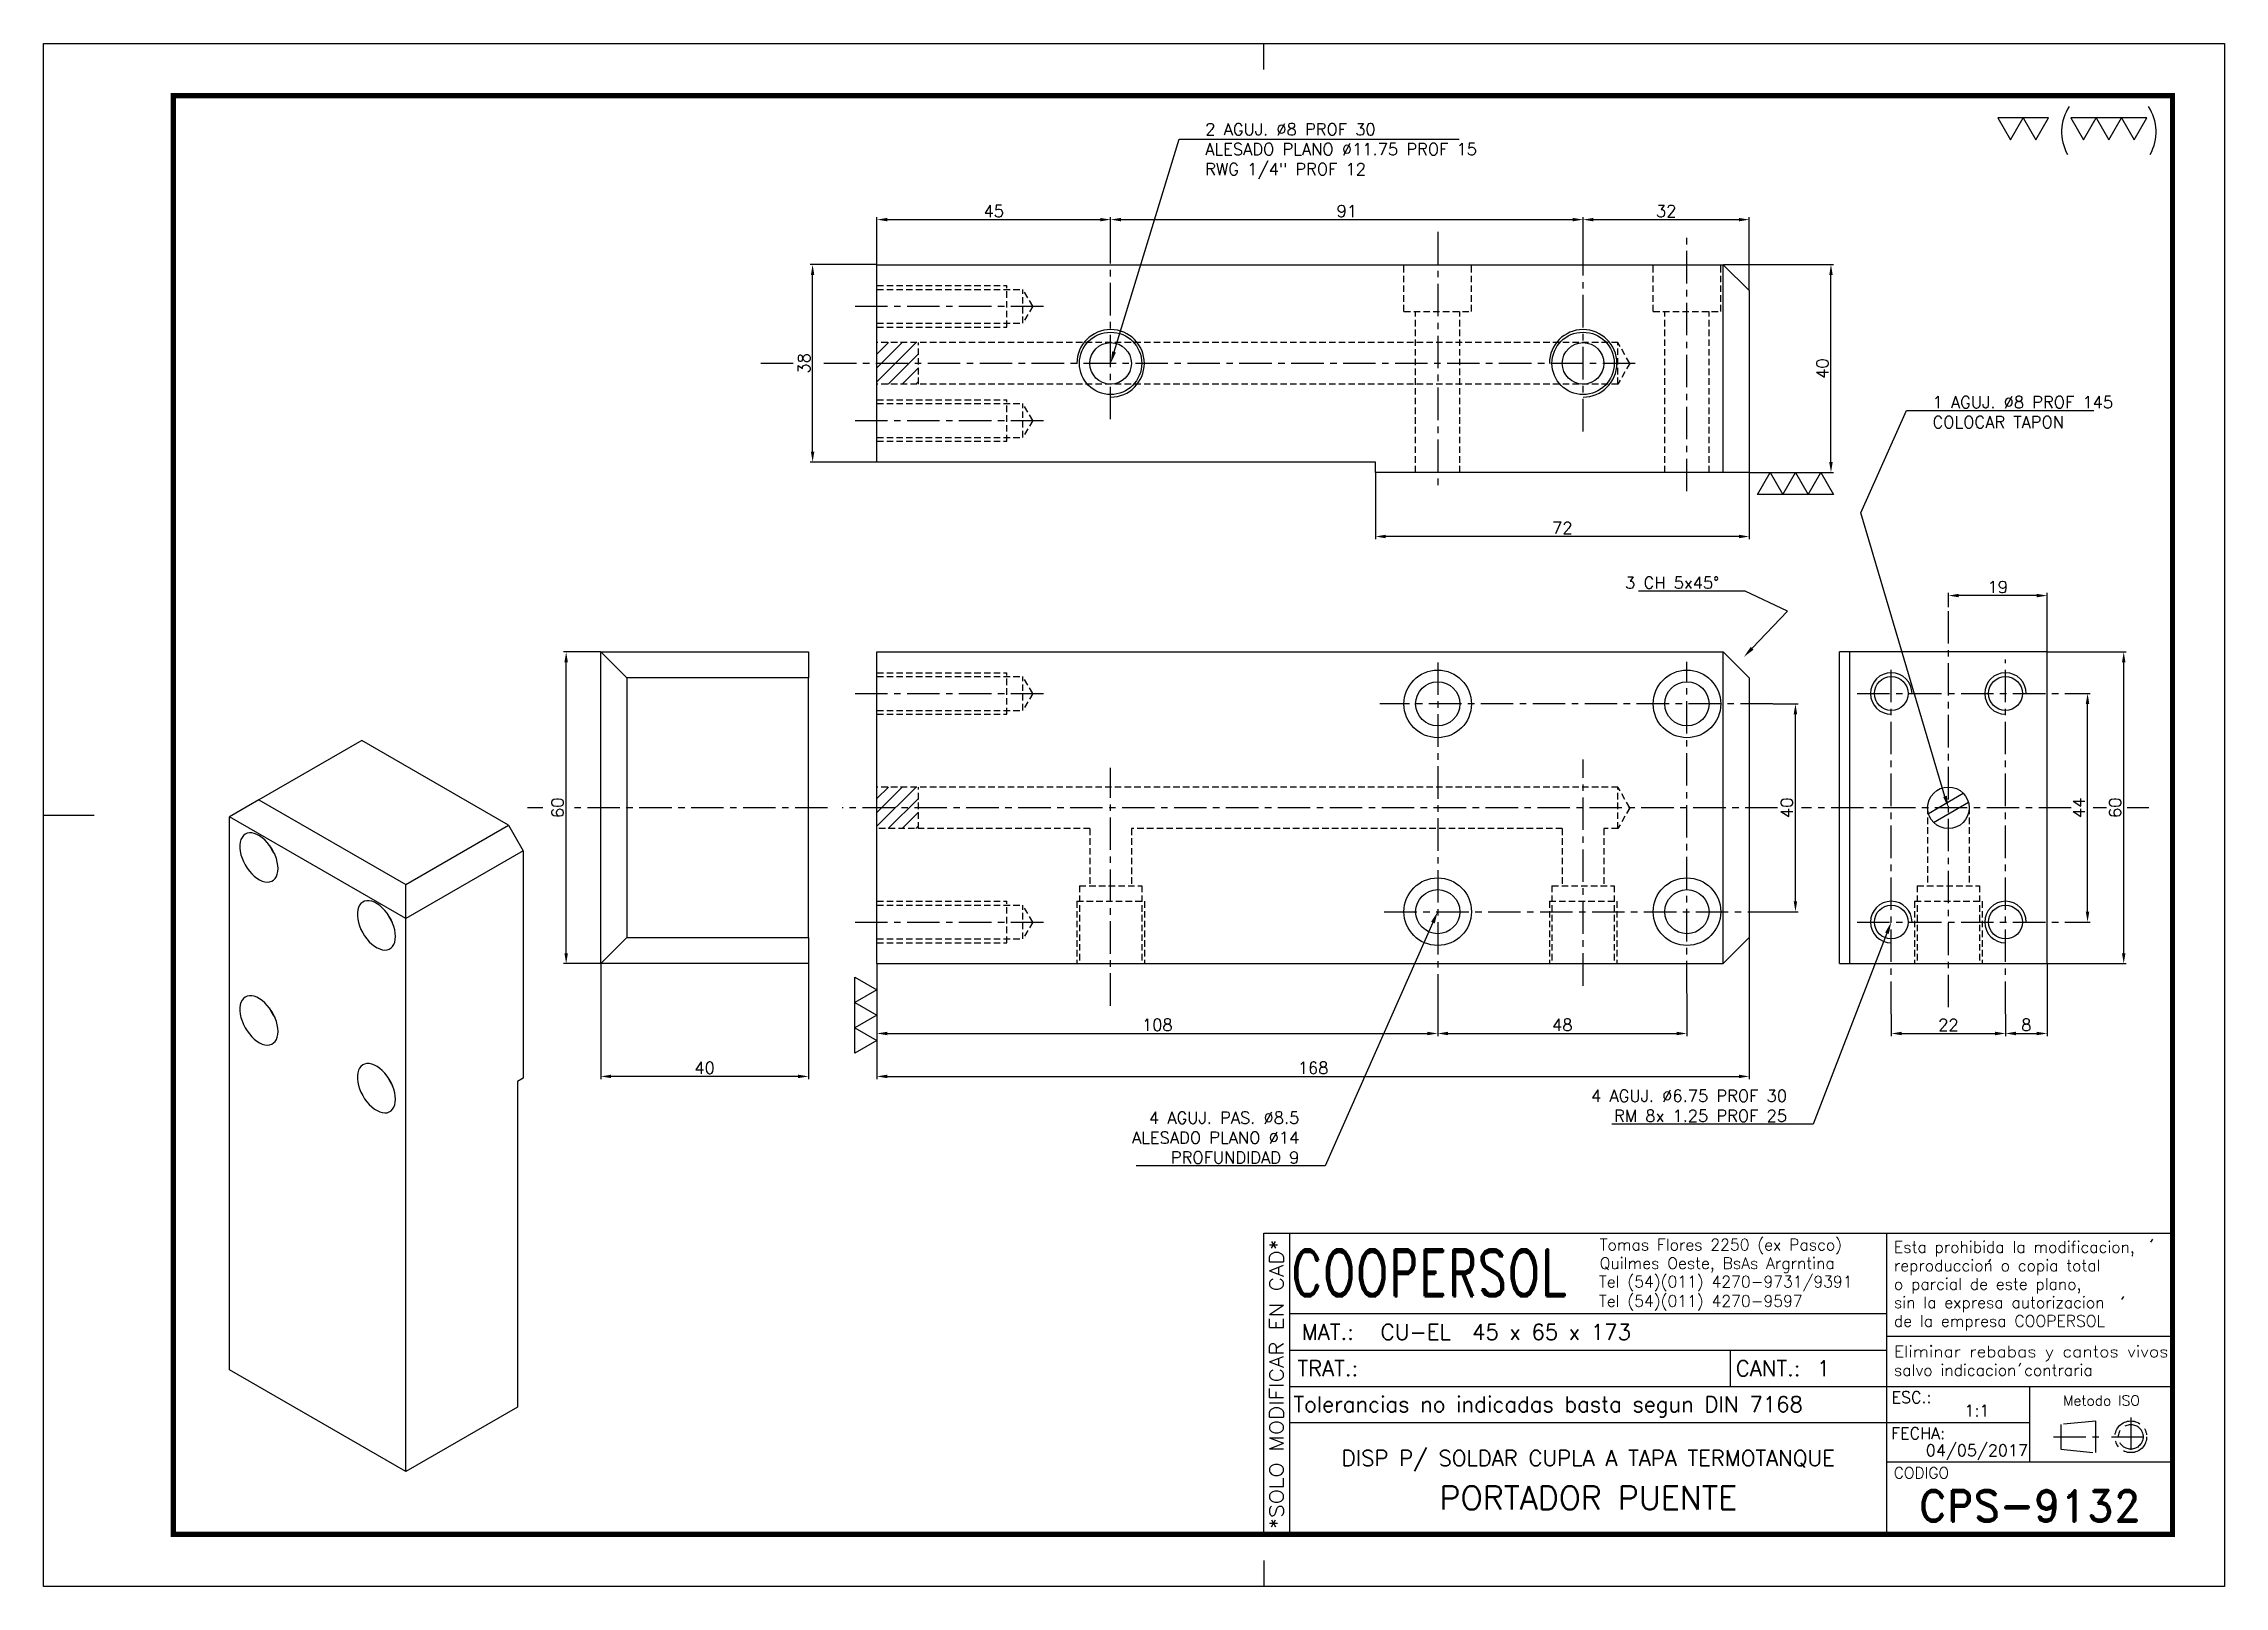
# Model space of a CAD drawing. Extents: x 0 to 420, y 0 to 297.
import ezdxf
from ezdxf import colors
from ezdxf.entities.mleader import LeaderData, LeaderLine
from ezdxf.enums import TextEntityAlignment as Align
from ezdxf.math import Vec2, Vec3

# ---------------------------------------------------------------- set-up
doc = ezdxf.new("R2010")
doc.units = 0
doc.header["$LTSCALE"] = 5
doc.header["$MEASUREMENT"] = 0
doc.linetypes.add('CENTER', pattern=[2, 1.25, -0.25, 0.25, -0.25])
doc.linetypes.add('HIDDEN', pattern=[0.375, 0.25, -0.125])
doc.layers.get('0').update_dxf_attribs({"linetype": 'CONTINUOUS'})
doc.layers.get('DEFPOINTS').update_dxf_attribs({"linetype": 'CONTINUOUS'})
for name, color, linetype in [('1', 1, 'CENTER'), ('CL', 1, 'CENTER'), ('CO', 3, 'CONTINUOUS'), ('FI', 1, 'CONTINUOUS'), ('OC', 1, 'HIDDEN'), ('RY', 5, 'CONTINUOUS')]:
    doc.layers.add(name, color=color, linetype=linetype)
doc.styles.add('ROMAND', font='ROMAND')
doc.styles.add('ROMANS', font='ROMANS.SHX')
doc.dimstyles.new('1', dxfattribs={"dimtxt": 2.3, "dimasz": 2, "dimexe": 0.5, "dimexo": 0.0625, "dimgap": 0.5, "dimtad": 1, "dimdec": 4, "dimdsep": 46, "dimtxsty": 'ROMANS', "dimcen": -2, "dimclrt": 7, "dimadec": 0, "dimazin": 0, "dimtfac": 0.869565, "dimtdec": 4, "dimtmove": 0, "dimatfit": 3, "dimfxl": 1, "dimtolj": 1, "dimarcsym": 0})

# ---------------------------------------------------------------- blocks, each defined once
blk = doc.blocks.new('A3G')
for p, q in [((235, 292), (235, 297)), ((0, 148.5), (9.75, 148.5)), ((235, 5), (235, 0))]:
    blk.add_line(p, q)
blk.add_lwpolyline([(0, 297), (420, 297), (420, 0), (0, 0)], close=True)
at = {"const_width": 1}
blk.add_lwpolyline([(25, 287), (410, 287), (410, 10), (25, 10)], close=True, dxfattribs=at)
blk = doc.blocks.new('COOPERSOLROT-02')
for p, q in [((0, 58), (175, 58)), ((0, 0), (0, 58)), ((5, 0), (5, 58)), ((120, 0), (120, 58)), ((175, 0), (175, 58)), ((5, 42.5), (120, 42.5)), ((120, 38.19), (175, 38.19)), ((5, 35.5), (120, 35.5)), ((89.89, 28.5), (89.89, 35.5)), ((5, 28.5), (175, 28.5)), ((147.5, 14), (147.5, 28.5)), ((147.5, 21.5), (5, 21.5)), ((120, 14), (175, 14)), ((0, 0), (175, 0))]:
    blk.add_line(p, q)
at = {"color": 1, "linetype": 'CENTER'}
blk.add_line((166.98, 22.51), (166.98, 15.06), dxfattribs=at)
for points in [[(152.09, 18.79), (161.93, 18.79)], [(163.26, 18.79), (170.71, 18.79)]]:
    blk.add_lwpolyline(points, dxfattribs=at)
at = {"layer": '1'}
for points in [[(170.85, 56.26), (171.21, 56.85)], [(139.66, 52.43), (140.02, 53.02)], [(165.28, 45.22), (165.64, 45.81)], [(145.46, 32.42), (145.82, 33.01)]]:
    blk.add_lwpolyline(points, dxfattribs=at)
blk.add_lwpolyline([(160.25, 18.79), (160.25, 21.83), (153.47, 21.16), (153.47, 16.41), (160.25, 15.74)], close=True, dxfattribs=at)
for radius in [3.05, 2.37]:
    blk.add_circle((166.98, 18.79), radius, dxfattribs=at)
at = {"style": 'ROMANS', "width": 0.996387}
blk.add_text('*SOLO MODIFICAR EN CAD*', height=2.7, rotation=90, dxfattribs=at).set_placement((3.77, 1.09), (3.77, 56.81), align=Align.FIT)
at = {"style": 'ROMAND', "width": 0.75}
blk.add_text('COOPERSOL', height=9, dxfattribs=at).set_placement((5.26, 45.85))
at = {"style": 'ROMANS'}
for s, p in [('MAT.:', (7.32, 37.47)), ('TRAT.:', (6.5, 30.47)), ('CANT.:', (90.89, 30.47)), ('Tolerancias no indicadas basta segun DIN 7168', (5.7, 23.56))]:
    blk.add_text(s, height=3, dxfattribs=at).set_placement(p)
for tag, height, style, p in [('CONJUNTO', 2.3, 'ROMANS', (62.5, 17.5)), ('SUBCONJUNTO', 3, 'ROMANS', (62.5, 11.5)), ('COD-PLA', 6, 'ROMAND', (147.5, 5.5)), ('DENOMINACION', 4.5, 'ROMANS', (62.5, 4.75))]:
    blk.add_attdef(tag, text='', height=height, dxfattribs=dict(style=style)).set_placement(p, align=Align.MIDDLE)
at = {"layer": '1', "style": 'ROMANS'}
for s, height, p in [('Tomas Flores 2250 (ex Pasco)', 2.2, (64.69, 54.68)), ('Esta prohibida la modificacion,', 2.2, (121.36, 54.23)), ('Quilmes Oeste, BsAs Argrntina', 2.2, (64.69, 51.12)), ('reproduccion o copia total', 2.2, (121.36, 50.67)), ('Tel (54)(011) 4270-9731/9391', 2.2, (64.55, 47.56)), ('Tel (54)(011) 4270-9597', 2.2, (64.55, 43.83)), ('o parcial de este plano,', 2.2, (121.36, 47.11)), ('sin la expresa autorizacion ', 2.2, (121.36, 43.55)), ('de la empresa COOPERSOL', 2.2, (121.36, 39.99)), ('salvo indicacion contraria', 2.2, (121.36, 30.54)), ('ESC.:', 2.25, (120.89, 25.29)), ('FECHA:', 2.25, (120.81, 18.36)), ('CODIGO', 2.16, (121.33, 10.78))]:
    blk.add_text(s, height=height, dxfattribs=at).set_placement(p)
at = {"layer": '1', "style": 'ROMANS', "width": 0.96139}
blk.add_text('Eliminar rebabas y cantos vivos', height=2.2, dxfattribs=at).set_placement((121.34, 34.1), (174.21, 34.1), align=Align.FIT)
at = {"layer": '1', "style": 'ROMANS'}
blk.add_text('Metodo ISO', height=1.948, dxfattribs=at).set_placement((161.34, 25.77), align=Align.MIDDLE)
for tag, p in [('MAT', (22.51, 37.47)), ('TRAT', (22.51, 30.47)), ('CANT', (106.49, 30.47))]:
    blk.add_attdef(tag, p, '', height=3, dxfattribs=at)
for tag, p in [('ESC', (137.33, 22.73)), ('FECHA', (137.33, 15.06))]:
    blk.add_attdef(tag, text='', height=2.25, dxfattribs=at).set_placement(p, align=Align.CENTER)
blk = doc.blocks.new('*D19')
at = {"layer": 'CO', "color": 0, "lineweight": -2}
for p, q in [((160.49, 119.82), (160.49, 105.94)), ((268.49, 111.92), (268.49, 105.94)), ((162.49, 106.44), (266.49, 106.44))]:
    blk.add_line(p, q, dxfattribs=at)
at = {"layer": 'CO', "color": 0}
for points in [[(162.49, 106.77), (162.49, 106.1), (160.49, 106.44)], [(266.49, 106.77), (266.49, 106.1), (268.49, 106.44)]]:
    blk.add_solid(points, dxfattribs=at)
at = {"layer": 'DEFPOINTS', "color": 0}
for p in [(160.49, 119.89), (268.49, 111.98), (268.49, 106.44)]:
    blk.add_point(p, dxfattribs=at)
at = {"layer": 'CO', "color": 7, "insert": (214.49, 108.09), "char_height": 2.3, "attachment_point": 5, "style": 'ROMANS'}
blk.add_mtext('\\A1;108', dxfattribs=at)
blk = doc.blocks.new('*D20')
at = {"layer": 'CO', "color": 0, "lineweight": -2}
for p, q in [((316.49, 114.11), (316.49, 105.94)), ((268.49, 111.92), (268.49, 105.94)), ((270.49, 106.44), (314.49, 106.44))]:
    blk.add_line(p, q, dxfattribs=at)
at = {"layer": 'CO', "color": 0}
for points in [[(270.49, 106.77), (270.49, 106.1), (268.49, 106.44)], [(314.49, 106.77), (314.49, 106.1), (316.49, 106.44)]]:
    blk.add_solid(points, dxfattribs=at)
at = {"layer": 'DEFPOINTS', "color": 0}
for p in [(316.49, 114.17), (268.49, 111.98), (316.49, 106.44)]:
    blk.add_point(p, dxfattribs=at)
at = {"layer": 'CO', "color": 7, "insert": (292.49, 108.09), "char_height": 2.3, "attachment_point": 5, "style": 'ROMANS'}
blk.add_mtext('\\A1;48', dxfattribs=at)
blk = doc.blocks.new('*D21')
at = {"layer": 'CO', "color": 0, "lineweight": -2}
for p, q in [((160.49, 254.51), (160.49, 263.62)), ((162.49, 263.12), (203.49, 263.12)), ((205.49, 256.92), (205.49, 263.62))]:
    blk.add_line(p, q, dxfattribs=at)
at = {"layer": 'CO', "color": 0}
for points in [[(162.49, 263.45), (162.49, 262.79), (160.49, 263.12)], [(203.49, 263.45), (203.49, 262.79), (205.49, 263.12)]]:
    blk.add_solid(points, dxfattribs=at)
at = {"layer": 'DEFPOINTS', "color": 0}
for p in [(205.49, 263.12), (205.49, 256.86), (160.49, 254.45)]:
    blk.add_point(p, dxfattribs=at)
at = {"layer": 'CO', "color": 7, "insert": (182.99, 264.77), "char_height": 2.3, "attachment_point": 5, "style": 'ROMANS'}
blk.add_mtext('\\A1;45', dxfattribs=at)
blk = doc.blocks.new('*D22')
at = {"layer": 'CO', "color": 0, "lineweight": -2}
for p, q in [((205.49, 256.92), (205.49, 263.62)), ((207.49, 263.12), (294.49, 263.12)), ((296.49, 257.43), (296.49, 263.62))]:
    blk.add_line(p, q, dxfattribs=at)
at = {"layer": 'CO', "color": 0}
for points in [[(207.49, 263.45), (207.49, 262.79), (205.49, 263.12)], [(294.49, 263.45), (294.49, 262.79), (296.49, 263.12)]]:
    blk.add_solid(points, dxfattribs=at)
at = {"layer": 'DEFPOINTS', "color": 0}
for p in [(296.49, 263.12), (205.49, 256.86), (296.49, 257.37)]:
    blk.add_point(p, dxfattribs=at)
at = {"layer": 'CO', "color": 7, "insert": (250.99, 264.77), "char_height": 2.3, "attachment_point": 5, "style": 'ROMANS'}
blk.add_mtext('\\A1;91', dxfattribs=at)
blk = doc.blocks.new('*D23')
at = {"layer": 'CO', "color": 0, "lineweight": -2}
for p, q in [((296.49, 257.43), (296.49, 263.62)), ((298.49, 263.12), (326.49, 263.12)), ((328.49, 249.51), (328.49, 263.62))]:
    blk.add_line(p, q, dxfattribs=at)
at = {"layer": 'CO', "color": 0}
for points in [[(298.49, 263.45), (298.49, 262.79), (296.49, 263.12)], [(326.49, 263.45), (326.49, 262.79), (328.49, 263.12)]]:
    blk.add_solid(points, dxfattribs=at)
at = {"layer": 'DEFPOINTS', "color": 0}
for p in [(328.49, 263.12), (296.49, 257.37), (328.49, 249.45)]:
    blk.add_point(p, dxfattribs=at)
at = {"layer": 'CO', "color": 7, "insert": (312.49, 264.77), "char_height": 2.3, "attachment_point": 5, "style": 'ROMANS'}
blk.add_mtext('\\A1;32', dxfattribs=at)
blk = doc.blocks.new('*D24')
at = {"layer": 'CO', "color": 0, "lineweight": -2}
for p, q in [((160.43, 254.45), (147.6, 254.45)), ((148.1, 218.45), (148.1, 252.45)), ((160.43, 216.45), (147.6, 216.45))]:
    blk.add_line(p, q, dxfattribs=at)
at = {"layer": 'CO', "color": 0}
for points in [[(147.77, 252.45), (148.43, 252.45), (148.1, 254.45)], [(147.77, 218.45), (148.43, 218.45), (148.1, 216.45)]]:
    blk.add_solid(points, dxfattribs=at)
at = {"layer": 'DEFPOINTS', "color": 0}
for p in [(148.1, 254.45), (160.49, 254.45), (160.49, 216.45)]:
    blk.add_point(p, dxfattribs=at)
at = {"layer": 'CO', "color": 7, "insert": (146.45, 235.45), "char_height": 2.3, "attachment_point": 5, "rotation": 90, "style": 'ROMANS'}
blk.add_mtext('\\A1;38', dxfattribs=at)
blk = doc.blocks.new('*D25')
at = {"layer": 'CO', "color": 0, "lineweight": -2}
for p, q in [((323.56, 254.45), (344.73, 254.45)), ((344.23, 216.45), (344.23, 252.45)), ((328.56, 214.45), (344.73, 214.45))]:
    blk.add_line(p, q, dxfattribs=at)
at = {"layer": 'CO', "color": 0}
for points in [[(343.9, 252.45), (344.57, 252.45), (344.23, 254.45)], [(343.9, 216.45), (344.57, 216.45), (344.23, 214.45)]]:
    blk.add_solid(points, dxfattribs=at)
at = {"layer": 'DEFPOINTS', "color": 0}
for p in [(323.49, 254.45), (344.23, 254.45), (328.49, 214.45)]:
    blk.add_point(p, dxfattribs=at)
at = {"layer": 'CO', "color": 7, "insert": (342.58, 234.45), "char_height": 2.3, "attachment_point": 5, "rotation": 90, "style": 'ROMANS'}
blk.add_mtext('\\A1;40', dxfattribs=at)
blk = doc.blocks.new('*D26')
at = {"layer": 'CO', "color": 0, "lineweight": -2}
for p, q in [((256.49, 214.38), (256.49, 201.61)), ((328.49, 214.38), (328.49, 201.61)), ((326.49, 202.11), (258.49, 202.11))]:
    blk.add_line(p, q, dxfattribs=at)
at = {"layer": 'CO', "color": 0}
for points in [[(258.49, 202.45), (258.49, 201.78), (256.49, 202.11)], [(326.49, 202.45), (326.49, 201.78), (328.49, 202.11)]]:
    blk.add_solid(points, dxfattribs=at)
at = {"layer": 'DEFPOINTS', "color": 0}
for p in [(256.49, 214.45), (328.49, 214.45), (256.49, 202.11)]:
    blk.add_point(p, dxfattribs=at)
at = {"layer": 'CO', "color": 7, "insert": (292.49, 203.76), "char_height": 2.3, "attachment_point": 5, "style": 'ROMANS'}
blk.add_mtext('\\A1;72', dxfattribs=at)
blk = doc.blocks.new('*D27')
at = {"layer": 'CO', "color": 0, "lineweight": -2}
for p, q in [((389.72, 171.89), (394.15, 171.89)), ((393.65, 129.89), (393.65, 169.89)), ((389.72, 127.89), (394.15, 127.89))]:
    blk.add_line(p, q, dxfattribs=at)
at = {"layer": 'CO', "color": 0}
for points in [[(393.31, 169.89), (393.98, 169.89), (393.65, 171.89)], [(393.31, 129.89), (393.98, 129.89), (393.65, 127.89)]]:
    blk.add_solid(points, dxfattribs=at)
at = {"layer": 'DEFPOINTS', "color": 0}
for p in [(389.66, 171.89), (393.65, 171.89), (389.66, 127.89)]:
    blk.add_point(p, dxfattribs=at)
at = {"layer": 'CO', "color": 7, "insert": (392, 149.89), "char_height": 2.3, "attachment_point": 5, "rotation": 90, "style": 'ROMANS'}
blk.add_mtext('\\A1;44', dxfattribs=at)
blk = doc.blocks.new('*D28')
at = {"layer": 'CO', "color": 0, "lineweight": -2}
for p, q in [((385.91, 179.89), (401.11, 179.89)), ((400.61, 121.89), (400.61, 177.89)), ((385.91, 119.89), (401.11, 119.89))]:
    blk.add_line(p, q, dxfattribs=at)
at = {"layer": 'CO', "color": 0}
for points in [[(400.28, 177.89), (400.95, 177.89), (400.61, 179.89)], [(400.28, 121.89), (400.95, 121.89), (400.61, 119.89)]]:
    blk.add_solid(points, dxfattribs=at)
at = {"layer": 'DEFPOINTS', "color": 0}
for p in [(385.85, 179.89), (400.61, 179.89), (385.85, 119.89)]:
    blk.add_point(p, dxfattribs=at)
at = {"layer": 'CO', "color": 7, "insert": (398.96, 149.89), "char_height": 2.3, "attachment_point": 5, "rotation": 90, "style": 'ROMANS'}
blk.add_mtext('\\A1;60', dxfattribs=at)
blk = doc.blocks.new('*D29')
at = {"layer": 'CO', "color": 0, "lineweight": -2}
for p, q in [((355.85, 110.15), (355.85, 105.94)), ((377.85, 110.15), (377.85, 105.94)), ((357.85, 106.44), (375.85, 106.44))]:
    blk.add_line(p, q, dxfattribs=at)
at = {"layer": 'CO', "color": 0}
for points in [[(357.85, 106.77), (357.85, 106.1), (355.85, 106.44)], [(375.85, 106.77), (375.85, 106.1), (377.85, 106.44)]]:
    blk.add_solid(points, dxfattribs=at)
at = {"layer": 'DEFPOINTS', "color": 0}
for p in [(355.85, 110.22), (377.85, 110.22), (377.85, 106.44)]:
    blk.add_point(p, dxfattribs=at)
at = {"layer": 'CO', "color": 7, "insert": (366.85, 108.09), "char_height": 2.3, "attachment_point": 5, "style": 'ROMANS'}
blk.add_mtext('\\A1;22', dxfattribs=at)
blk = doc.blocks.new('*D30')
at = {"layer": 'CO', "color": 0, "lineweight": -2}
for p, q in [((385.85, 119.82), (385.85, 105.94)), ((377.85, 110.15), (377.85, 105.94)), ((379.85, 106.44), (383.85, 106.44))]:
    blk.add_line(p, q, dxfattribs=at)
at = {"layer": 'CO', "color": 0}
for points in [[(379.85, 106.77), (379.85, 106.1), (377.85, 106.44)], [(383.85, 106.77), (383.85, 106.1), (385.85, 106.44)]]:
    blk.add_solid(points, dxfattribs=at)
at = {"layer": 'DEFPOINTS', "color": 0}
for p in [(385.85, 119.89), (377.85, 110.22), (385.85, 106.44)]:
    blk.add_point(p, dxfattribs=at)
at = {"layer": 'CO', "color": 7, "insert": (381.85, 108.09), "char_height": 2.3, "attachment_point": 5, "style": 'ROMANS'}
blk.add_mtext('\\A1;8', dxfattribs=at)
blk = doc.blocks.new('*D31')
at = {"layer": 'CO', "color": 0, "lineweight": -2}
for p, q in [((366.85, 188.48), (366.85, 191.24)), ((383.85, 190.74), (368.85, 190.74)), ((385.85, 179.95), (385.85, 191.24))]:
    blk.add_line(p, q, dxfattribs=at)
at = {"layer": 'CO', "color": 0}
for points in [[(368.85, 191.08), (368.85, 190.41), (366.85, 190.74)], [(383.85, 191.08), (383.85, 190.41), (385.85, 190.74)]]:
    blk.add_solid(points, dxfattribs=at)
at = {"layer": 'DEFPOINTS', "color": 0}
for p in [(366.85, 190.74), (366.85, 188.41), (385.85, 179.89)]:
    blk.add_point(p, dxfattribs=at)
at = {"layer": 'CO', "color": 7, "insert": (376.35, 192.39), "char_height": 2.3, "attachment_point": 5, "style": 'ROMANS'}
blk.add_mtext('\\A1;19', dxfattribs=at)
blk = doc.blocks.new('*D32')
at = {"layer": 'CO', "color": 0, "lineweight": -2}
for p, q in [((328.49, 124.82), (328.49, 97.67)), ((160.49, 119.82), (160.49, 97.67)), ((162.49, 98.17), (326.49, 98.17))]:
    blk.add_line(p, q, dxfattribs=at)
at = {"layer": 'CO', "color": 0}
for points in [[(162.49, 98.51), (162.49, 97.84), (160.49, 98.17)], [(326.49, 98.51), (326.49, 97.84), (328.49, 98.17)]]:
    blk.add_solid(points, dxfattribs=at)
at = {"layer": 'DEFPOINTS', "color": 0}
for p in [(328.49, 124.89), (160.49, 119.89), (328.49, 98.17)]:
    blk.add_point(p, dxfattribs=at)
at = {"layer": 'CO', "color": 7, "insert": (244.49, 99.82), "char_height": 2.3, "attachment_point": 5, "style": 'ROMANS'}
blk.add_mtext('\\A1;168', dxfattribs=at)
blk = doc.blocks.new('*D33')
at = {"layer": 'CO', "color": 0, "lineweight": -2}
for p, q in [((107.3, 119.82), (107.3, 97.67)), ((147.3, 119.82), (147.3, 97.67)), ((145.3, 98.17), (109.3, 98.17))]:
    blk.add_line(p, q, dxfattribs=at)
at = {"layer": 'CO', "color": 0}
for points in [[(109.3, 98.51), (109.3, 97.84), (107.3, 98.17)], [(145.3, 98.51), (145.3, 97.84), (147.3, 98.17)]]:
    blk.add_solid(points, dxfattribs=at)
at = {"layer": 'DEFPOINTS', "color": 0}
for p in [(107.3, 119.89), (147.3, 119.89), (107.3, 98.17)]:
    blk.add_point(p, dxfattribs=at)
at = {"layer": 'CO', "color": 7, "insert": (127.3, 99.82), "char_height": 2.3, "attachment_point": 5, "style": 'ROMANS'}
blk.add_mtext('\\A1;40', dxfattribs=at)
blk = doc.blocks.new('*D34')
at = {"layer": 'CO', "color": 0, "lineweight": -2}
for p, q in [((107.24, 179.89), (100.14, 179.89)), ((100.64, 121.89), (100.64, 177.89)), ((107.24, 119.89), (100.14, 119.89))]:
    blk.add_line(p, q, dxfattribs=at)
at = {"layer": 'CO', "color": 0}
for points in [[(100.3, 177.89), (100.97, 177.89), (100.64, 179.89)], [(100.3, 121.89), (100.97, 121.89), (100.64, 119.89)]]:
    blk.add_solid(points, dxfattribs=at)
at = {"layer": 'DEFPOINTS', "color": 0}
for p in [(100.64, 179.89), (107.3, 179.89), (107.3, 119.89)]:
    blk.add_point(p, dxfattribs=at)
at = {"layer": 'CO', "color": 7, "insert": (98.99, 149.89), "char_height": 2.3, "attachment_point": 5, "rotation": 90, "style": 'ROMANS'}
blk.add_mtext('\\A1;60', dxfattribs=at)
blk = doc.blocks.new('*D35')
at = {"layer": 'CO', "color": 0, "lineweight": -2}
for p, q in [((333.12, 169.89), (337.89, 169.89)), ((337.39, 131.89), (337.39, 167.89)), ((334.05, 129.89), (337.89, 129.89))]:
    blk.add_line(p, q, dxfattribs=at)
at = {"layer": 'CO', "color": 0}
for points in [[(337.05, 167.89), (337.72, 167.89), (337.39, 169.89)], [(337.05, 131.89), (337.72, 131.89), (337.39, 129.89)]]:
    blk.add_solid(points, dxfattribs=at)
at = {"layer": 'DEFPOINTS', "color": 0}
for p in [(333.05, 169.89), (337.39, 169.89), (333.99, 129.89)]:
    blk.add_point(p, dxfattribs=at)
at = {"layer": 'CO', "color": 7, "insert": (335.74, 149.89), "char_height": 2.3, "attachment_point": 5, "rotation": 90, "style": 'ROMANS'}
blk.add_mtext('\\A1;40', dxfattribs=at)

msp = doc.modelspace()

# ---------------------------------------------------------------- hatches: boundary and pattern name
at = {"layer": 'RY'}
h = msp.add_hatch(dxfattribs=at)
h.set_pattern_fill('ANSI31', color=256, scale=15, style=0)
h.set_pattern_definition([(45, (10771.4102, -11937.502), (-1.32582521, 1.32582521), [])])
h.paths.add_polyline_path([(168.49358, 239.44694), (160.49358, 239.44694), (160.49358, 235.44694), (168.49358, 235.44694)])
h.paths.add_polyline_path([(168.49358, 235.44694), (160.49358, 235.44694), (160.49358, 231.44694), (168.49358, 231.44694)])
h = msp.add_hatch(dxfattribs=at)
h.set_pattern_fill('ANSI31', color=256, scale=15, style=0)
h.set_pattern_definition([(45, (10771.4102, -12023.0623), (-1.32582521, 1.32582521), [])])
h.paths.add_polyline_path([(160.49358, 153.88657), (160.49358, 149.88657), (168.49358, 149.88657), (168.49358, 153.88657)])
h.paths.add_polyline_path([(168.49358, 145.88657), (168.49358, 149.88657), (160.49358, 149.88657), (160.49358, 145.88657)])

# ---------------------------------------------------------------- linework, layer by layer
for p, q in [((160.49358, 216.44694), (160.49358, 254.44694)), ((160.49358, 254.44694), (323.49358, 254.44694)), ((323.49358, 214.44694), (323.49358, 254.44694)), ((323.49358, 254.44694), (328.49358, 249.44694)), ((328.49358, 249.44694), (328.49358, 214.44694)), ((256.49358, 216.44694), (160.49358, 216.44694)), ((256.49358, 214.44694), (256.49358, 216.44694)), ((323.49358, 214.44694), (256.49358, 214.44694)), ((328.49358, 214.44694), (323.49358, 214.44694)), ((107.30261, 179.88657), (147.30261, 179.88657)), ((112.30261, 174.88657), (107.30261, 179.88657)), ((107.30261, 119.88657), (107.30261, 179.88657)), ((147.30261, 179.88657), (147.30261, 174.88657)), ((160.49358, 119.88657), (160.49358, 179.88657)), ((160.49358, 179.88657), (323.49358, 179.88657)), ((323.49358, 119.88657), (323.49358, 179.88657)), ((328.49358, 174.88657), (323.49358, 179.88657)), ((385.84517, 179.88657), (345.84517, 179.88657)), ((345.84517, 119.88657), (345.84517, 179.88657)), ((347.84517, 119.88657), (347.84517, 179.88657)), ((385.84517, 119.88657), (385.84517, 179.88657)), ((147.30261, 174.88657), (112.30261, 174.88657)), ((112.30261, 174.88657), (112.30261, 124.88657)), ((147.30261, 124.88657), (147.30261, 174.88657)), ((328.49358, 174.88657), (328.49358, 124.88657)), ((362.99106, 148.8161), (369.69927, 152.68908)), ((363.99106, 147.08405), (370.69927, 150.95703)), ((107.30261, 119.88657), (112.30261, 124.88657)), ((112.30261, 124.88657), (147.30261, 124.88657)), ((147.30261, 124.88657), (147.30261, 119.88657)), ((323.49358, 119.88657), (328.49358, 124.88657)), ((147.30261, 119.88657), (107.30261, 119.88657)), ((160.49358, 119.88657), (323.49358, 119.88657)), ((345.84517, 119.88657), (385.84517, 119.88657))]:
    msp.add_line(p, q)
for centre, radius in [((205.49358, 235.44694), 6), ((205.49358, 235.44694), 4), ((296.49358, 235.44694), 6), ((296.49358, 235.44694), 4), ((268.49358, 169.88657), 6.5), ((268.49358, 169.88657), 4.25), ((316.49358, 169.88657), 6.5), ((316.49358, 169.88657), 4.25), ((355.84517, 171.88657), 3.25), ((377.84517, 171.88657), 3.25), ((366.84517, 149.88657), 4), ((268.49358, 129.88657), 6.5), ((316.49358, 129.88657), 6.5), ((268.49358, 129.88657), 4.25), ((316.49358, 129.88657), 4.25), ((355.84517, 127.88657), 3.25), ((377.84517, 127.88657), 3.25)]:
    msp.add_circle(centre, radius)
at = {"layer": 'CL'}
for p, q in [((268.49358, 260.77776), (268.49358, 211.7561)), ((205.49358, 224.68301), (205.49358, 256.86017)), ((296.49358, 222.3583), (296.49358, 257.36774)), ((316.49358, 210.84921), (316.49358, 260.2847)), ((156.29522, 246.44694), (193.37258, 246.44694)), ((144.35042, 235.44694), (137.73113, 235.44694)), ((306.53357, 235.44694), (149.28081, 235.44694)), ((156.29522, 224.44694), (193.37258, 224.44694)), ((366.84517, 111.50545), (366.84517, 188.41279)), ((268.49358, 177.88277), (268.49358, 111.98499)), ((316.49358, 114.17021), (316.49358, 177.9976)), ((355.84517, 110.21618), (355.84517, 177.20581)), ((377.84517, 110.21618), (377.84517, 178.43663)), ((156.29522, 171.88657), (193.37258, 171.88657)), ((333.05453, 169.88657), (257.32932, 169.88657)), ((349.28513, 171.88657), (389.6582, 171.88657)), ((205.49358, 111.78608), (205.49358, 157.5568)), ((296.49358, 115.63805), (296.49358, 159.20545)), ((96.16006, 149.88657), (93.21175, 149.88657)), ((150.96874, 149.88657), (101.31953, 149.88657)), ((333.95659, 149.88657), (153.8127, 149.88657)), ((390.48822, 149.88657), (338.53412, 149.88657)), ((397.28222, 149.88657), (394.71752, 149.88657)), ((405.4507, 149.88657), (401.2957, 149.88657)), ((156.29522, 127.88657), (193.37258, 127.88657)), ((258.21101, 129.88657), (333.99001, 129.88657)), ((349.28513, 127.88657), (389.6582, 127.88657))]:
    msp.add_line(p, q, dxfattribs=at)
at = {"layer": 'CO'}
for points in [[(378.81455, 278.45768), (381.2587, 282.69108), (376.3704, 282.69108)], [(383.70286, 278.45768), (386.14701, 282.69108), (381.2587, 282.69108)], [(392.86082, 278.45768), (395.30497, 282.69108), (390.41666, 282.69108)], [(397.74912, 278.45768), (400.19327, 282.69108), (395.30497, 282.69108)], [(402.63743, 278.45768), (405.08158, 282.69108), (400.19327, 282.69108)], [(332.51765, 214.44694), (334.9618, 210.21354), (330.0735, 210.21354)], [(337.40596, 214.44694), (339.85011, 210.21354), (334.9618, 210.21354)], [(342.29426, 214.44694), (344.73841, 210.21354), (339.85011, 210.21354)], [(160.49358, 114.84834), (156.26018, 112.40419), (156.26018, 117.29249)], [(160.49358, 109.96004), (156.26018, 107.51589), (156.26018, 112.40419)], [(160.49358, 105.07173), (156.26018, 102.62758), (156.26018, 107.51589)]]:
    msp.add_lwpolyline(points, close=True, dxfattribs=at)
for centre, start, end in [((397.53725, 279.99203), 146.5239677, 209.0231908), ((397.961, 279.99203), 330.9768092, 33.4760323)]:
    msp.add_arc(centre, 8.88223, start, end, dxfattribs=at)
at = {"layer": 'FI'}
for p, q in [((61.2644, 162.853), (41.46541, 151.42329)), ((89.54867, 146.52484), (61.2644, 162.853)), ((41.46541, 151.42329), (35.80855, 148.15712)), ((41.46541, 151.42329), (69.74968, 135.09513)), ((69.74968, 128.56333), (35.80855, 148.15712)), ((35.80855, 41.6802), (35.80855, 148.15712)), ((69.74968, 135.09513), (89.54867, 146.52484)), ((89.54867, 146.52484), (92.3771, 141.62586)), ((92.3771, 141.62586), (69.74968, 128.56333)), ((92.3771, 141.62586), (92.3771, 97.85927)), ((69.74968, 128.56333), (69.74968, 135.09513)), ((69.74968, 22.08641), (69.74968, 128.56333)), ((92.3771, 97.85927), (91.24573, 97.20615)), ((91.24573, 97.20615), (91.24573, 34.49581)), ((69.74968, 22.08641), (35.80855, 41.6802)), ((91.24573, 34.49581), (69.74968, 22.08641))]:
    msp.add_line(p, q, dxfattribs=at)
at = {"layer": 'FI', "flags": 128}
for points in [[(45.14236, 138.1962), (45.10658, 138.80779), (44.99992, 139.44879), (44.82447, 140.10672), (44.58364, 140.76879), (44.28212, 141.42209), (43.92577, 142.05393), (43.52154, 142.65199), (43.07728, 143.20464), (42.60165, 143.70112), (42.10391, 144.13177), (41.59373, 144.48821), (41.08106, 144.76349), (40.57587, 144.95227), (40.088, 145.05086), (39.62693, 145.05735), (39.20165, 144.97161), (38.82043, 144.79531), (38.49069, 144.53188), (38.21885, 144.18644), (38.0102, 143.76573), (37.8688, 143.27794), (37.79741, 142.73254), (37.79741, 142.14017), (37.8688, 141.51234), (38.0102, 140.86129), (38.21885, 140.19968), (38.49069, 139.54039), (38.82043, 138.89625), (39.20165, 138.2798), (39.62693, 137.70304), (40.088, 137.17719), (40.57587, 136.71249), (41.08106, 136.31799), (41.59373, 136.00136), (42.10391, 135.76876), (42.60165, 135.62473), (43.07728, 135.57206), (43.52154, 135.61178), (43.92577, 135.74312), (44.28212, 135.96353), (44.58364, 136.2687), (44.82447, 136.65271), (44.99992, 137.10807), (45.10658, 137.62593), (45.14236, 138.1962)], [(67.76978, 125.13367), (67.734, 125.74526), (67.62734, 126.38626), (67.45189, 127.0442), (67.21106, 127.70626), (66.90954, 128.35957), (66.55319, 128.9914), (66.14895, 129.58946), (65.7047, 130.14211), (65.22907, 130.63859), (64.73132, 131.06924), (64.22115, 131.42568), (63.70848, 131.70096), (63.20329, 131.88974), (62.71541, 131.98833), (62.25435, 131.99482), (61.82907, 131.90908), (61.44785, 131.73278), (61.11811, 131.46935), (60.84627, 131.12391), (60.63762, 130.7032), (60.49622, 130.21541), (60.42483, 129.67001), (60.42483, 129.07764), (60.49622, 128.44981), (60.63762, 127.79876), (60.84627, 127.13715), (61.11811, 126.47786), (61.44785, 125.83372), (61.82907, 125.21727), (62.25435, 124.64051), (62.71541, 124.11466), (63.20329, 123.64996), (63.70848, 123.25546), (64.22115, 122.93883), (64.73132, 122.70623), (65.22907, 122.5622), (65.7047, 122.50953), (66.14895, 122.54925), (66.55319, 122.68059), (66.90954, 122.901), (67.21106, 123.20617), (67.45189, 123.59018), (67.62734, 124.04554), (67.734, 124.5634), (67.76978, 125.13367)], [(45.14236, 106.84104), (45.10658, 107.45262), (44.99992, 108.09362), (44.82447, 108.75156), (44.58364, 109.41362), (44.28212, 110.06693), (43.92577, 110.69876), (43.52154, 111.29682), (43.07728, 111.84947), (42.60165, 112.34596), (42.10391, 112.77661), (41.59373, 113.13304), (41.08106, 113.40833), (40.57587, 113.5971), (40.088, 113.69569), (39.62693, 113.70218), (39.20165, 113.61644), (38.82043, 113.44014), (38.49069, 113.17671), (38.21885, 112.83128), (38.0102, 112.41057), (37.8688, 111.92277), (37.79741, 111.37737), (37.79741, 110.785), (37.8688, 110.15718), (38.0102, 109.50612), (38.21885, 108.84451), (38.49069, 108.18522), (38.82043, 107.54108), (39.20165, 106.92463), (39.62693, 106.34787), (40.088, 105.82203), (40.57587, 105.35733), (41.08106, 104.96282), (41.59373, 104.64619), (42.10391, 104.41359), (42.60165, 104.26956), (43.07728, 104.21689), (43.52154, 104.25662), (43.92577, 104.38796), (44.28212, 104.60836), (44.58364, 104.91353), (44.82447, 105.29754), (44.99992, 105.7529), (45.10658, 106.27076), (45.14236, 106.84104)], [(67.76978, 93.77851), (67.734, 94.39009), (67.62734, 95.03109), (67.45189, 95.68903), (67.21106, 96.35109), (66.90954, 97.0044), (66.55319, 97.63623), (66.14895, 98.23429), (65.7047, 98.78694), (65.22907, 99.28343), (64.73132, 99.71408), (64.22115, 100.07051), (63.70848, 100.3458), (63.20329, 100.53457), (62.71541, 100.63316), (62.25435, 100.63965), (61.82907, 100.55391), (61.44785, 100.37761), (61.11811, 100.11418), (60.84627, 99.76875), (60.63762, 99.34804), (60.49622, 98.86024), (60.42483, 98.31484), (60.42483, 97.72247), (60.49622, 97.09465), (60.63762, 96.44359), (60.84627, 95.78198), (61.11811, 95.12269), (61.44785, 94.47855), (61.82907, 93.8621), (62.25435, 93.28534), (62.71541, 92.7595), (63.20329, 92.2948), (63.70848, 91.90029), (64.22115, 91.58366), (64.73132, 91.35106), (65.22907, 91.20703), (65.7047, 91.15436), (66.14895, 91.19409), (66.55319, 91.32543), (66.90954, 91.54583), (67.21106, 91.851), (67.45189, 92.23501), (67.62734, 92.69037), (67.734, 93.20823), (67.76978, 93.77851)]]:
    msp.add_lwpolyline(points, dxfattribs=at)
at = {"layer": 'FI'}
for centre, radius, start, end in [((205.49358, 235.44694), 6.5, 270, 180), ((296.49358, 235.44694), 6.5, 270, 180), ((355.84517, 171.88657), 4, 0, 270), ((377.84517, 171.88657), 4, 0, 270), ((51.68428, 146.21809), 8.92333, 203.1731816, 216.8214419), ((355.84517, 127.88657), 4, 0, 270), ((377.84517, 127.88657), 4, 0, 270), ((74.3117, 133.15556), 8.92333, 203.1731816, 216.8214419), ((51.68428, 114.86293), 8.92333, 203.1731816, 216.8214419), ((74.3117, 101.8004), 8.92333, 203.1731816, 216.8214419)]:
    msp.add_arc(centre, radius, start, end, dxfattribs=at)
at = {"layer": 'OC'}
for p, q in [((261.99358, 245.44694), (261.99358, 254.44694)), ((274.99358, 245.44694), (274.99358, 254.44694)), ((309.99358, 245.44694), (309.99358, 254.44694)), ((322.99358, 245.44694), (322.99358, 254.44694)), ((160.49358, 250.44694), (185.49358, 250.44694)), ((160.49358, 249.69694), (188.61719, 249.69694)), ((185.49358, 242.44694), (185.49358, 250.44694)), ((190.49358, 246.44694), (188.61719, 249.69694)), ((188.61719, 243.19694), (188.61719, 249.69694)), ((190.49358, 246.44694), (188.61719, 243.19694)), ((261.99358, 245.44694), (274.99358, 245.44694)), ((264.24358, 214.44694), (264.24358, 245.44694)), ((272.74358, 214.44694), (272.74358, 245.44694)), ((309.99358, 245.44694), (322.99358, 245.44694)), ((312.24358, 214.44694), (312.24358, 245.44694)), ((320.74358, 214.44694), (320.74358, 245.44694)), ((160.49358, 243.19694), (188.61719, 243.19694)), ((160.49358, 242.44694), (185.49358, 242.44694)), ((303.18418, 239.44694), (160.49358, 239.44694)), ((168.49358, 231.44694), (168.49358, 239.44694)), ((305.49358, 235.44694), (303.18418, 239.44694)), ((303.18418, 231.44694), (303.18418, 239.44694)), ((305.49358, 235.44694), (303.18418, 231.44694)), ((303.18418, 231.44694), (160.49358, 231.44694)), ((303.18418, 231.44694), (300.49358, 231.44694)), ((160.49358, 228.44694), (185.49358, 228.44694)), ((160.49358, 227.69694), (188.61719, 227.69694)), ((185.49358, 220.44694), (185.49358, 228.44694)), ((190.49358, 224.44694), (188.61719, 227.69694)), ((188.61719, 221.19694), (188.61719, 227.69694)), ((190.49358, 224.44694), (188.61719, 221.19694)), ((160.49358, 221.19694), (188.61719, 221.19694)), ((160.49358, 220.44694), (185.49358, 220.44694)), ((160.49358, 175.88657), (185.49358, 175.88657)), ((160.49358, 175.13657), (188.61719, 175.13657)), ((185.49358, 167.88657), (185.49358, 175.88657)), ((190.49358, 171.88657), (188.61719, 175.13657)), ((188.61719, 168.63657), (188.61719, 175.13657)), ((160.49358, 168.63657), (188.61719, 168.63657)), ((190.49358, 171.88657), (188.61719, 168.63657)), ((160.49358, 167.88657), (185.49358, 167.88657)), ((303.18418, 153.88657), (160.49358, 153.88657)), ((168.49358, 145.88657), (168.49358, 153.88657)), ((305.49358, 149.88657), (303.18418, 153.88657)), ((303.18418, 145.88657), (303.18418, 153.88657)), ((305.49358, 149.88657), (303.18418, 145.88657)), ((362.84517, 149.88657), (362.84517, 134.88657)), ((370.84517, 149.88657), (370.84517, 134.88657)), ((201.49358, 145.88657), (160.49358, 145.88657)), ((201.49358, 145.88657), (201.49358, 134.88657)), ((292.49358, 145.88657), (209.49358, 145.88657)), ((209.49358, 145.88657), (209.49358, 134.88657)), ((292.49358, 145.88657), (292.49358, 134.88657)), ((303.18418, 145.88657), (300.49358, 145.88657)), ((300.49358, 145.88657), (300.49358, 134.88657)), ((199.49358, 134.88657), (211.49358, 134.88657)), ((199.49358, 134.88657), (199.49358, 119.88657)), ((211.49358, 134.88657), (211.49358, 119.88657)), ((290.49358, 134.88657), (302.49358, 134.88657)), ((290.49358, 134.88657), (290.49358, 119.88657)), ((302.49358, 134.88657), (302.49358, 119.88657)), ((360.84517, 134.88657), (372.84517, 134.88657)), ((360.84517, 134.88657), (360.84517, 119.88657)), ((372.84517, 134.88657), (372.84517, 119.88657)), ((160.49358, 131.88657), (185.49358, 131.88657)), ((160.49358, 131.13657), (188.61719, 131.13657)), ((185.49358, 123.88657), (185.49358, 131.88657)), ((190.49358, 127.88657), (188.61719, 131.13657)), ((188.61719, 124.63657), (188.61719, 131.13657)), ((198.99358, 131.88657), (211.99358, 131.88657)), ((198.99358, 131.88657), (198.99358, 119.88657)), ((211.99358, 131.88657), (211.99358, 119.88657)), ((289.99358, 131.88657), (302.99358, 131.88657)), ((289.99358, 131.88657), (289.99358, 119.88657)), ((302.99358, 131.88657), (302.99358, 119.88657)), ((360.34517, 131.88657), (373.34517, 131.88657)), ((360.34517, 131.88657), (360.34517, 119.88657)), ((373.34517, 131.88657), (373.34517, 119.88657)), ((190.49358, 127.88657), (188.61719, 124.63657)), ((160.49358, 124.63657), (188.61719, 124.63657)), ((160.49358, 123.88657), (185.49358, 123.88657))]:
    msp.add_line(p, q, dxfattribs=at)

# ---------------------------------------------------------------- block references
msp.add_blockref('A3G', (0, 0))
ref = msp.add_blockref('COOPERSOLROT-02', (235, 10))
ref.add_attrib('COD-PLA', 'CPS-9132', dxfattribs={"height": 6, "style": 'ROMAND'}).set_placement((382.5, 15.5), align=Align.MIDDLE)
ref.add_attrib('FECHA', '04/05/2017', dxfattribs={"layer": '1', "height": 2.25, "style": 'ROMANS'}).set_placement((372.33468, 25.061), align=Align.CENTER)
ref.add_attrib('MAT', 'CU-EL  45 x 65 x 173', (257.50529, 47.46815), dxfattribs={"layer": '1', "height": 3, "style": 'ROMANS'})
ref.add_attrib('ESC', '1:1', dxfattribs={"layer": '1', "height": 2.25, "style": 'ROMANS'}).set_placement((372.33468, 32.72855), align=Align.CENTER)
ref.add_attrib('CANT', '1', (341.49059, 40.46815), dxfattribs={"layer": '1', "height": 3, "style": 'ROMANS'})
ref.add_attrib('DENOMINACION', 'PORTADOR PUENTE', dxfattribs={"height": 4.5, "style": 'ROMANS'}).set_placement((297.5, 17.03781), align=Align.MIDDLE)
ref.add_attrib('SUBCONJUNTO', 'DISP P/ SOLDAR CUPLA A TAPA TERMOTANQUE', dxfattribs={"height": 3, "style": 'ROMANS'}).set_placement((297.5, 24.47785), align=Align.MIDDLE)

# ---------------------------------------------------------------- dimensions: what is measured, and where the dimension line sits
at = {"layer": 'CO'}
for base, p1, p2, picture, middle in [((205.49358, 263.12018), (160.49358, 254.44694), (205.49358, 256.86017), '*D21', (182.99358, 264.77018)), ((256.49358, 202.11214), (328.49358, 214.44694), (256.49358, 214.44694), '*D26', (292.49358, 203.76214)), ((366.84517, 190.74486), (385.84517, 179.88657), (366.84517, 188.41279), '*D31', (376.34517, 192.39486)), ((328.49358, 98.17269), (160.49358, 119.88657), (328.49358, 124.88657), '*D32', (244.49358, 99.82269)), ((107.30261, 98.17269), (147.30261, 119.88657), (107.30261, 119.88657), '*D33', (127.30261, 99.82269)), ((268.49358, 106.43769), (160.49358, 119.88657), (268.49358, 111.98499), '*D19', (214.49358, 108.08769)), ((385.84517, 106.43769), (377.84517, 110.21618), (385.84517, 119.88657), '*D30', (381.84517, 108.08769)), ((316.49358, 106.43769), (268.49358, 111.98499), (316.49358, 114.17021), '*D20', (292.49358, 108.08769)), ((377.84517, 106.43769), (355.84517, 110.21618), (377.84517, 110.21618), '*D29', (366.84517, 108.08769))]:
    dim = msp.add_linear_dim(base=base, p1=p1, p2=p2, dimstyle='1', dxfattribs=at)
    dim.commit()
    dim.dimension.update_dxf_attribs({"geometry": picture, "text_midpoint": middle})
for base, p1, p2, picture, middle in [((296.49358, 263.12018), (205.49358, 256.86017), (296.49358, 257.36774), '*D22', (250.99358, 264.77018)), ((328.49358, 263.12018), (296.49358, 257.36774), (328.49358, 249.44694), '*D23', (312.49358, 264.77018))]:
    dim = msp.add_linear_dim(base=base, p1=p1, p2=p2, dimstyle='1', override={"dimtmove": 1}, dxfattribs=at)
    dim.commit()
    dim.dimension.update_dxf_attribs({"geometry": picture, "text_midpoint": middle})
for base, p1, p2, picture, middle in [((148.0996, 254.44694), (160.49358, 216.44694), (160.49358, 254.44694), '*D24', (146.4496, 235.44694)), ((344.23182, 254.44694), (328.49358, 214.44694), (323.49358, 254.44694), '*D25', (342.58182, 234.44694)), ((100.63564, 179.88657), (107.30261, 119.88657), (107.30261, 179.88657), '*D34', (98.98564, 149.88657)), ((400.61407, 179.88657), (385.84517, 119.88657), (385.84517, 179.88657), '*D28', (398.96407, 149.88657)), ((337.38516, 169.88657), (333.99001, 129.88657), (333.05453, 169.88657), '*D35', (335.73516, 149.88657)), ((393.64544, 171.88657), (389.6582, 127.88657), (389.6582, 171.88657), '*D27', (391.99544, 149.88657))]:
    dim = msp.add_linear_dim(base=base, p1=p1, p2=p2, angle=90, dimstyle='1', dxfattribs=at)
    dim.commit()
    dim.dimension.update_dxf_attribs({"geometry": picture, "text_midpoint": middle})

# ---------------------------------------------------------------- leaders
ml = msp.add_multileader_mtext('Standard', dxfattribs=at)
ml.set_content('2 AGUJ. %%C8 PROF 30\\PALESADO PLANO %%C11.75 PROF 15\\PRWG 1/4" PROF 12', color=7, style='ROMANS')
ml.set_leader_properties(color=256, linetype='ByLayer', lineweight=-1)
ml.build(insert=Vec2(0, 0))
ml.multileader.update_dxf_attribs({"text_left_attachment_type": 6, "text_right_attachment_type": 5, "dogleg_length": 4, "arrow_head_size": 2.3})
ctx = ml.context
ctx.base_point, ctx.char_height, ctx.arrow_head_size, ctx.landing_gap_size, ctx.plane_origin = Vec3(222.71779, 278.58811), 2.3, 2.3, 1, Vec3(205.49358, 235.44694)
ctx.left_attachment, ctx.right_attachment = 6, 5
notes = []
notes.append((ctx, [(0, (1, 1, 0), (218.71779, 278.58811), (1, 0), 4, [(0, [(205.49358, 235.44694)], 0, [])])]))
ctx.mtext.insert, ctx.mtext.flow_direction = Vec3(223.71779, 281.65477), 5
ml = msp.add_multileader_mtext('Standard', dxfattribs=at)
ml.set_content('1 AGUJ. %%C8 PROF 145\\PCOLOCAR TAPON', color=7, style='ROMANS')
ml.set_leader_properties(color=256, linetype='ByLayer', lineweight=-1)
ml.build(insert=Vec2(0, 0))
ml.multileader.update_dxf_attribs({"text_left_attachment_type": 6, "text_right_attachment_type": 5, "dogleg_length": 4, "arrow_head_size": 2.3})
ctx = ml.context
ctx.base_point, ctx.char_height, ctx.arrow_head_size, ctx.landing_gap_size, ctx.plane_origin = Vec3(362.77953, 226.36271), 2.3, 2.3, 1, Vec3(366.84517, 149.88657)
ctx.left_attachment, ctx.right_attachment = 6, 5
notes.append((ctx, [(0, (1, 1, 0), (358.77953, 226.36271), (1, 0), 4, [(0, [(366.84517, 149.88657), (350.00697, 206.64642)], 0, [])])]))
ctx.mtext.insert, ctx.mtext.flow_direction = Vec3(363.77953, 229.12271), 5
ml = msp.add_multileader_mtext('Standard', dxfattribs=at)
ml.set_content('3 CH 5x45%%D', color=7, style='ROMANS')
ml.set_leader_properties(color=256, linetype='ByLayer', lineweight=-1)
ml.build(insert=Vec2(0, 0))
ml.multileader.update_dxf_attribs({"text_left_attachment_type": 6, "text_right_attachment_type": 5, "dogleg_length": 4, "arrow_head_size": 2.3})
ctx = ml.context
ctx.base_point, ctx.char_height, ctx.arrow_head_size, ctx.landing_gap_size, ctx.plane_origin = Vec3(301.57118, 191.61378), 2.3, 2.3, 1, Vec3(327.45143, 178.92876)
ctx.left_attachment, ctx.right_attachment, ctx.text_align_type = 6, 5, 2
notes.append((ctx, [(0, (1, 1, 0), (327.72356, 191.61378), (-1, 0), 4, [(0, [(327.45143, 178.92876), (335.8873, 187.71766)], 0, [])])]))
ctx.mtext.insert, ctx.mtext.alignment, ctx.mtext.flow_direction = Vec3(322.72356, 194.37378), 3, 5
ml = msp.add_multileader_mtext('Standard', dxfattribs=at)
ml.set_content('4 AGUJ. PAS. %%C8.5\\PALESADO PLANO %%C14\\PPROFUNDIDAD 9', color=7, style='ROMANS')
ml.set_leader_properties(color=256, linetype='ByLayer', lineweight=-1)
ml.build(insert=Vec2(0, 0))
ml.multileader.update_dxf_attribs({"text_left_attachment_type": 6, "text_right_attachment_type": 5, "dogleg_length": 4, "arrow_head_size": 2.3})
ctx = ml.context
ctx.base_point, ctx.char_height, ctx.arrow_head_size, ctx.landing_gap_size, ctx.plane_origin = Vec3(204.3751, 88.61056), 2.3, 2.3, 1, Vec3(268.49358, 129.88657)
ctx.left_attachment, ctx.right_attachment, ctx.text_align_type = 6, 5, 2
notes.append((ctx, [(0, (1, 1, 0), (246.84653, 80.9439), (-1, 0), 4, [(0, [(268.49358, 129.88657)], 0, [])])]))
ctx.mtext.insert, ctx.mtext.alignment, ctx.mtext.flow_direction = Vec3(241.84653, 91.37056), 3, 5
ml = msp.add_multileader_mtext('Standard', dxfattribs=at)
ml.set_content('4 AGUJ. %%C6.75 PROF 30\\PRM 8x 1.25 PROF 25', color=7, style='ROMANS')
ml.set_leader_properties(color=256, linetype='ByLayer', lineweight=-1)
ml.build(insert=Vec2(0, 0))
ml.multileader.update_dxf_attribs({"text_left_attachment_type": 6, "text_right_attachment_type": 5, "dogleg_length": 4, "arrow_head_size": 2.3})
ctx = ml.context
ctx.base_point, ctx.char_height, ctx.arrow_head_size, ctx.landing_gap_size, ctx.plane_origin = Vec3(291.4037, 92.82399), 2.3, 2.3, 1, Vec3(355.84517, 127.88657)
ctx.left_attachment, ctx.right_attachment, ctx.text_align_type = 6, 5, 2
notes.append((ctx, [(0, (1, 1, 0), (340.77513, 88.99065), (-1, 0), 4, [(0, [(355.84517, 127.88657)], 0, [])])]))
ctx.mtext.insert, ctx.mtext.alignment, ctx.mtext.flow_direction = Vec3(335.77513, 95.58399), 3, 5
for ctx, leaders in notes:
    for number, flags, end, landing, length, lines in leaders:
        leader = LeaderData()
        leader.index, (leader.has_last_leader_line, leader.has_dogleg_vector, leader.attachment_direction) = number, flags
        leader.last_leader_point, leader.dogleg_vector, leader.dogleg_length = Vec3(end), Vec3(landing), length
        for number, points, colour, breaks in lines:
            line = LeaderLine()
            line.index, line.vertices, line.color, line.breaks = number, Vec3.list(points), colors.encode_raw_color(colour), breaks
            leader.lines.append(line)
        ctx.leaders.append(leader)

doc.saveas('drawing.dxf')
